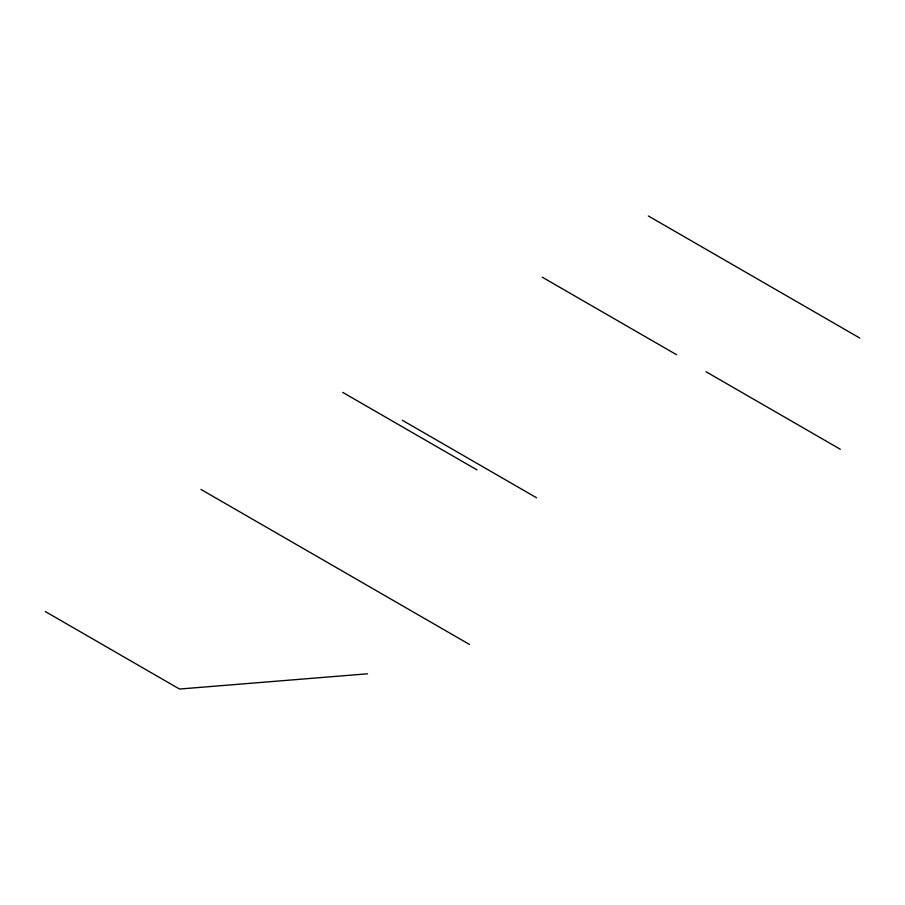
<?xml version="1.0" encoding="UTF-8"?>
<svg xmlns="http://www.w3.org/2000/svg" width="905" height="905" viewBox="0 0 905 905"><rect width="100%" height="100%" fill="white"/><g stroke="black" fill="none" stroke-linecap="round" stroke-linejoin="round"><path stroke-width="1.36" d="M367.577 673.795L179.529 689.044L45.25 611.52M648.297 215.956L859.75 338.04M542.253 277.179L676.533 354.703M706.024 371.729L840.304 449.253M402.329 420.271L536.608 497.795M342.712 392.374L476.992 469.899M200.955 489.424L469.514 644.473"/></g></svg>
